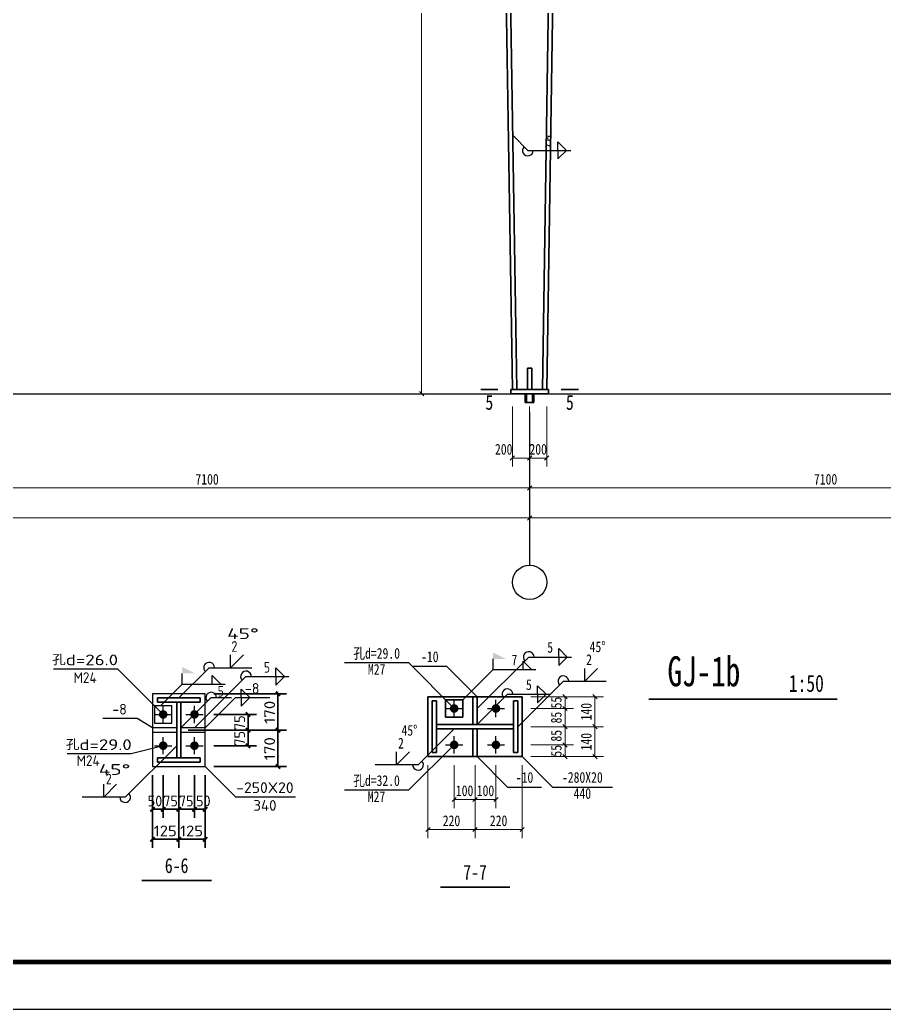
# Model space of a CAD drawing. Extents: x 32461 to 402082, y -617694 to 182569.
# Drawn here: x 326063 to 346244, y -500452 to -477352 of the extents above; entities that cross this region are included whole.
import ezdxf
from ezdxf.enums import TextEntityAlignment as Align

# ---------------------------------------------------------------- set-up
doc = ezdxf.new("R2010")
doc.units = 0
doc.header["$LTSCALE"] = 1000
doc.header["$MEASUREMENT"] = 0
doc.linetypes.add('线型6', pattern=[8.75, 5, -1.25, 1.25, -1.25])
doc.layers.get('0').update_dxf_attribs({"linetype": 'CONTINUOUS'})
doc.layers.add('1000', color=2, linetype='CONTINUOUS')
doc.layers.add('PUB_TITLE', color=4, linetype='CONTINUOUS')
for name, color, linetype, lineweight in [('尺寸标注', 2, 'CONTINUOUS', 35), ('层10', 7, 'CONTINUOUS', 35), ('层1000', 2, 'CONTINUOUS', 35), ('层111', 9, '线型6', 25), ('层112', 9, 'CONTINUOUS', 25), ('层116', 1, 'CONTINUOUS', 35), ('层14', 2, 'CONTINUOUS', 35), ('柱子', 3, 'CONTINUOUS', 35), ('焊缝标注', 9, 'CONTINUOUS', 25), ('螺栓孔标注', 9, 'CONTINUOUS', 25), ('钢板标注', 9, 'CONTINUOUS', 25)]:
    doc.layers.add(name, color=color, linetype=linetype, lineweight=lineweight)
doc.styles.get("Standard").update_dxf_attribs({"font": 'atssdeng.shx', "bigfont": 'atssdchn.shx'})
doc.styles.add('宋体', font='')
doc.styles.get('宋体').set_extended_font_data('SimSun')

# ---------------------------------------------------------------- blocks, each defined once
blk = doc.blocks.new('BuiltIn_35')
at = {"layer": '层14'}
for p, q in [((177.72, 302.28, 2), (177.72, 307.28, 2)), ((177.72, 307.28, 2), (178.72, 307.28, 2)), ((178.72, 307.28, 2), (178.72, 302.28, 2)), ((178.72, 302.28, 2), (177.72, 302.28, 2))]:
    blk.add_line(p, q, dxfattribs=at)

msp = doc.modelspace()

# ---------------------------------------------------------------- hatches: boundary and pattern name
at = {"layer": '焊缝标注'}
for points in [[(337571.8, -480047.1), (337631.7, -480128.6), (337653, -480107.4), (337571.8, -480047.1)], [(337111.8, -492273.9), (337411.8, -492273.9), (337111.8, -492123.9), (337111.8, -492273.9)], [(336404.4, -493230.7), (336485.7, -493170.6), (336464.5, -493149.4), (336404.4, -493230.7)], [(336741.9, -493430.7), (336823.2, -493370.6), (336802, -493349.4), (336741.9, -493430.7)], [(336741.9, -493805.7), (336823.2, -493745.6), (336802, -493724.4), (336741.9, -493805.7)], [(337691.9, -493855.7), (337773.2, -493795.6), (337752, -493774.4), (337691.9, -493855.7)], [(336204.4, -493905.7), (336122.9, -493965.7), (336144.1, -493986.9), (336204.4, -493905.7)]]:
    msp.add_hatch(color=256, dxfattribs=at).paths.add_polyline_path(points)

# ---------------------------------------------------------------- linework, layer by layer
msp.add_line((293415.5, -486083.2, -988), (383100.8, -486083.2, -988))
at = {"layer": '1000'}
for p, q in [((330391.2, -493085), (329161.2, -493085)), ((329161.2, -493085), (329161.2, -494785)), ((330391.2, -494785), (330391.2, -493085)), ((329611.2, -493370), (329211.2, -493370)), ((329211.2, -493370), (329211.2, -493770)), ((329611.2, -493770), (329611.2, -493370)), ((329211.2, -493770), (329611.2, -493770)), ((329726.2, -493885), (329161.2, -493885)), ((329161.2, -493885), (329161.2, -493985)), ((329161.2, -493985), (329726.2, -493985)), ((329726.2, -493985), (329726.2, -493885)), ((330391.2, -493885), (329826.2, -493885)), ((329826.2, -493885), (329826.2, -493985)), ((329826.2, -493985), (330391.2, -493985)), ((330391.2, -493985), (330391.2, -493885)), ((329161.2, -494785), (330391.2, -494785))]:
    msp.add_line(p, q, dxfattribs=at)
at = {"layer": 'PUB_TITLE'}
msp.add_lwpolyline([(287572.4, -500451.9), (402082.4, -500451.9), (402082.4, -454251.9), (287572.4, -454251.9)], close=True, dxfattribs=at)
at = {"layer": 'PUB_TITLE', "const_width": 110}
msp.add_lwpolyline([(290322.4, -499351.9), (400982.4, -499351.9), (400982.4, -455351.9), (290322.4, -455351.9)], close=True, dxfattribs=at)
at = {"layer": '尺寸标注', "lineweight": 9}
for p, q in [((335445.5, -486083.2, -988), (335445.5, -460643.2, -988)), ((336145.5, -486083.2, -988), (335245.5, -486083.2, -988)), ((337565.5, -486383.2, -988), (337565.5, -487783.2, -988)), ((337965.5, -486383.2, -988), (337965.5, -487783.2, -988)), ((337965.5, -486383.2, -988), (337965.5, -487783.2, -988)), ((337965.5, -486383.2, -988), (337965.5, -488483.2, -988)), ((337965.5, -486383.2, -988), (337965.5, -488483.2, -988)), ((338365.5, -486383.2, -988), (338365.5, -487783.2, -988)), ((337565.5, -487583.2, -988), (337965.5, -487583.2, -988)), ((337965.5, -487583.2, -988), (338365.5, -487583.2, -988)), ((294965.5, -488283.2, -988), (337965.5, -488283.2, -988)), ((337965.5, -488283.2, -988), (380965.5, -488283.2, -988)), ((294965.5, -488983.2, -988), (380965.5, -488983.2, -988)), ((337991.9, -493155.7, 500), (338991.9, -493155.7, 500)), ((337991.9, -493155.7, 500), (339691.9, -493155.7, 500)), ((338791.9, -493430.7, 500), (338791.9, -493155.7, 500)), ((339491.9, -493855.7, 500), (339491.9, -493155.7, 500)), ((337991.9, -493430.7, 500), (338991.9, -493430.7, 500)), ((337991.9, -493430.7, 500), (338991.9, -493430.7, 500)), ((338791.9, -493855.7, 500), (338791.9, -493430.7, 500)), ((337991.9, -493855.7, 500), (338991.9, -493855.7, 500)), ((337991.9, -493855.7, 500), (338991.9, -493855.7, 500)), ((337991.9, -493855.7, 500), (339691.9, -493855.7, 500)), ((337991.9, -493855.7, 500), (339691.9, -493855.7, 500)), ((338791.9, -494280.7, 500), (338791.9, -493855.7, 500)), ((339491.9, -494555.7, 500), (339491.9, -493855.7, 500)), ((337991.9, -494280.7, 500), (338991.9, -494280.7, 500)), ((337991.9, -494280.7, 500), (338991.9, -494280.7, 500)), ((338791.9, -494555.7, 500), (338791.9, -494280.7, 500)), ((337991.9, -494555.7, 500), (338991.9, -494555.7, 500)), ((337991.9, -494555.7, 500), (339691.9, -494555.7, 500)), ((335591.9, -494755.7, 500), (335591.9, -496455.7, 500)), ((336204.4, -494755.7, 500), (336204.4, -495755.7, 500)), ((336691.9, -494755.7, 500), (336691.9, -495755.7, 500)), ((336691.9, -494755.7, 500), (336691.9, -495755.7, 500)), ((336691.9, -494755.7, 500), (336691.9, -496455.7, 500)), ((336691.9, -494755.7, 500), (336691.9, -496455.7, 500)), ((337179.4, -494755.7, 500), (337179.4, -495755.7, 500)), ((337791.9, -494755.7, 500), (337791.9, -496455.7, 500)), ((336204.4, -495555.7, 500), (336691.9, -495555.7, 500)), ((336691.9, -495555.7, 500), (337179.4, -495555.7, 500)), ((335591.9, -496255.7, 500), (336691.9, -496255.7, 500)), ((336691.9, -496255.7, 500), (337791.9, -496255.7, 500))]:
    msp.add_line(p, q, dxfattribs=at)
at = {"layer": '尺寸标注', "lineweight": 35}
for p, q in [((335395.5, -486033.2, -988), (335495.5, -486133.2, -988)), ((337515.5, -487633.2, -988), (337615.5, -487533.2, -988)), ((337915.5, -487633.2, -988), (338015.5, -487533.2, -988)), ((337915.5, -487633.2, -988), (338015.5, -487533.2, -988)), ((338315.5, -487633.2, -988), (338415.5, -487533.2, -988)), ((337915.5, -488333.2, -988), (338015.5, -488233.2, -988)), ((337915.5, -488333.2, -988), (338015.5, -488233.2, -988)), ((337915.5, -489033.2, -988), (338015.5, -488933.2, -988)), ((337915.5, -489033.2, -988), (338015.5, -488933.2, -988)), ((338741.9, -493105.7, 500), (338841.9, -493205.7, 500)), ((339441.9, -493105.7, 500), (339541.9, -493205.7, 500)), ((338741.9, -493380.7, 500), (338841.9, -493480.7, 500)), ((338741.9, -493380.7, 500), (338841.9, -493480.7, 500)), ((338741.9, -493805.7, 500), (338841.9, -493905.7, 500)), ((338741.9, -493805.7, 500), (338841.9, -493905.7, 500)), ((339441.9, -493805.7, 500), (339541.9, -493905.7, 500)), ((339441.9, -493805.7, 500), (339541.9, -493905.7, 500)), ((338741.9, -494230.7, 500), (338841.9, -494330.7, 500)), ((338741.9, -494230.7, 500), (338841.9, -494330.7, 500)), ((338741.9, -494505.7, 500), (338841.9, -494605.7, 500)), ((339441.9, -494505.7, 500), (339541.9, -494605.7, 500)), ((336154.4, -495605.7, 500), (336254.4, -495505.7, 500)), ((336641.9, -495605.7, 500), (336741.9, -495505.7, 500)), ((336641.9, -495605.7, 500), (336741.9, -495505.7, 500)), ((337129.4, -495605.7, 500), (337229.4, -495505.7, 500)), ((335541.9, -496305.7, 500), (335641.9, -496205.7, 500)), ((336641.9, -496305.7, 500), (336741.9, -496205.7, 500)), ((336641.9, -496305.7, 500), (336741.9, -496205.7, 500)), ((337741.9, -496305.7, 500), (337841.9, -496205.7, 500))]:
    msp.add_line(p, q, dxfattribs=at)
at = {"layer": '尺寸标注', "color": 3}
for p, q in [((330276.2, -493185), (329276.2, -493185)), ((329276.2, -493185), (329276.2, -493285)), ((330276.2, -493285), (330276.2, -493185)), ((329276.2, -493285), (330276.2, -493285)), ((329726.2, -494585), (329726.2, -493285)), ((329826.2, -494585), (329826.2, -493285)), ((329276.2, -494585), (329276.2, -494685)), ((329276.2, -494685), (330276.2, -494685)), ((330276.2, -494685), (330276.2, -494585))]:
    msp.add_line(p, q, dxfattribs=at)
at = {"layer": '尺寸标注'}
for p, q in [((330591.2, -493085), (332291.2, -493085)), ((332091.2, -493935), (332091.2, -493085)), ((330591.2, -493570), (331591.2, -493570)), ((331391.2, -493935), (331391.2, -493570)), ((329996.2, -493935), (330696.2, -493935)), ((329996.2, -493935), (330696.2, -493935)), ((330591.2, -493935), (331591.2, -493935)), ((330591.2, -493935), (331591.2, -493935)), ((330591.2, -493935), (332291.2, -493935)), ((330591.2, -493935), (332291.2, -493935)), ((331391.2, -494300), (331391.2, -493935)), ((332091.2, -494785), (332091.2, -493935)), ((330591.2, -494300), (331591.2, -494300)), ((330591.2, -494785), (332291.2, -494785)), ((329161.2, -494985), (329161.2, -495985)), ((329161.2, -494985), (329161.2, -496685)), ((329411.2, -494985), (329411.2, -495985)), ((329411.2, -494985), (329411.2, -495985)), ((329776.2, -494985), (329776.2, -495985)), ((329776.2, -494985), (329776.2, -495985)), ((329776.2, -494985), (329776.2, -496685)), ((329776.2, -494985), (329776.2, -496685)), ((330141.2, -494985), (330141.2, -495985)), ((330141.2, -494985), (330141.2, -495985)), ((330391.2, -494985), (330391.2, -495985)), ((330391.2, -494985), (330391.2, -496685)), ((329161.2, -495785), (329411.2, -495785)), ((329411.2, -495785), (329776.2, -495785)), ((329776.2, -495785), (330141.2, -495785)), ((330141.2, -495785), (330391.2, -495785)), ((329161.2, -496485), (329776.2, -496485)), ((329776.2, -496485), (330391.2, -496485))]:
    msp.add_line(p, q, dxfattribs=at)
at = {"layer": '尺寸标注', "color": 3, "lineweight": 35}
for p, q in [((335791.9, -493255.7, 500), (335691.9, -493255.7, 500)), ((335691.9, -493255.7, 500), (335691.9, -494455.7, 500)), ((335791.9, -494455.7, 500), (335791.9, -493255.7, 500)), ((337691.9, -493255.7, 500), (337591.9, -493255.7, 500)), ((337591.9, -493255.7, 500), (337591.9, -494455.7, 500)), ((337691.9, -494455.7, 500), (337691.9, -493255.7, 500)), ((335791.9, -493805.7, 500), (337591.9, -493805.7, 500)), ((335791.9, -493905.7, 500), (337591.9, -493905.7, 500)), ((335691.9, -494455.7, 500), (335791.9, -494455.7, 500)), ((337591.9, -494455.7, 500), (337691.9, -494455.7, 500)), ((330276.2, -494585), (329276.2, -494585))]:
    msp.add_line(p, q, dxfattribs=at)
at = {"layer": '尺寸标注', "const_width": 45}
for points in [[(332041.2, -493035), (332141.2, -493135)], [(331341.2, -493520), (331441.2, -493620)], [(331341.2, -493885), (331441.2, -493985)], [(331341.2, -493885), (331441.2, -493985)], [(332041.2, -493885), (332141.2, -493985)], [(332041.2, -493885), (332141.2, -493985)], [(331341.2, -494250), (331441.2, -494350)], [(332041.2, -494735), (332141.2, -494835)], [(329111.2, -495835), (329211.2, -495735)], [(329361.2, -495835), (329461.2, -495735)], [(329361.2, -495835), (329461.2, -495735)], [(329726.2, -495835), (329826.2, -495735)], [(329726.2, -495835), (329826.2, -495735)], [(330091.2, -495835), (330191.2, -495735)], [(330091.2, -495835), (330191.2, -495735)], [(330341.2, -495835), (330441.2, -495735)], [(329111.2, -496535), (329211.2, -496435)], [(329726.2, -496535), (329826.2, -496435)], [(329726.2, -496535), (329826.2, -496435)], [(330341.2, -496535), (330441.2, -496435)]]:
    msp.add_lwpolyline(points, dxfattribs=at)
at = {"layer": '层10'}
for p, q in [((336825.5, -485983.2, -988), (337225.5, -485983.2, -988)), ((339105.5, -485983.2, -988), (338705.5, -485983.2, -988)), ((328915.1, -497448.1), (330535.1, -497448.1)), ((335881.9, -497605.7, 500), (337501.9, -497605.7, 500))]:
    msp.add_line(p, q, dxfattribs=at)
at = {"layer": '层10', "lineweight": 25}
for p, q in [((329411.2, -493770), (329411.2, -493370)), ((330141.2, -493770), (330141.2, -493370)), ((336204.4, -493630.7, 500), (336204.4, -493230.7, 500)), ((337179.4, -493630.7, 500), (337179.4, -493230.7, 500)), ((329211.2, -493570), (329611.2, -493570)), ((329941.2, -493570), (330341.2, -493570)), ((336004.4, -493430.7, 500), (336404.4, -493430.7, 500)), ((336979.4, -493430.7, 500), (337379.4, -493430.7, 500)), ((329411.2, -494500), (329411.2, -494100)), ((330141.2, -494500), (330141.2, -494100)), ((336204.4, -494480.7, 500), (336204.4, -494080.7, 500)), ((337179.4, -494480.7, 500), (337179.4, -494080.7, 500)), ((329211.2, -494300), (329611.2, -494300)), ((329941.2, -494300), (330341.2, -494300)), ((336004.4, -494280.7, 500), (336404.4, -494280.7, 500)), ((336979.4, -494280.7, 500), (337379.4, -494280.7, 500))]:
    msp.add_line(p, q, dxfattribs=at)
at = {"layer": '层10', "color": 1, "linetype": 'Continuous', "const_width": 100}
for points in [[(336254.4, -493430.7, 1), (336154.4, -493430.7, 1)], [(337229.4, -493430.7, 1), (337129.4, -493430.7, 1)], [(329461.2, -493570, 1), (329361.2, -493570, 1), (329461.2, -493570, 1)], [(330191.2, -493570, 1), (330091.2, -493570, 1), (330191.2, -493570, 1)], [(329461.2, -494300, 1), (329361.2, -494300, 1), (329461.2, -494300, 1)], [(330191.2, -494300, 1), (330091.2, -494300, 1), (330191.2, -494300, 1)], [(336254.4, -494280.7, 1), (336154.4, -494280.7, 1)], [(337229.4, -494280.7, 1), (337129.4, -494280.7, 1)]]:
    msp.add_lwpolyline(points, format="xyb", close=True, dxfattribs=at)
at = {"layer": '层1000'}
for p, q in [((337791.9, -493155.7, 500), (335591.9, -493155.7, 500)), ((335591.9, -493155.7, 500), (335591.9, -494555.7, 500)), ((336741.9, -493155.7, 500), (336641.9, -493155.7, 500)), ((336641.9, -493155.7, 500), (336641.9, -493805.7, 500)), ((336741.9, -493805.7, 500), (336741.9, -493155.7, 500)), ((337791.9, -494555.7, 500), (337791.9, -493155.7, 500)), ((336404.4, -493230.7, 500), (336004.4, -493230.7, 500)), ((336004.4, -493230.7, 500), (336004.4, -493630.7, 500)), ((336404.4, -493630.7, 500), (336404.4, -493230.7, 500)), ((336004.4, -493630.7, 500), (336404.4, -493630.7, 500)), ((336641.9, -493805.7, 500), (336741.9, -493805.7, 500)), ((336741.9, -493905.7, 500), (336641.9, -493905.7, 500)), ((336641.9, -493905.7, 500), (336641.9, -494555.7, 500)), ((336741.9, -494555.7, 500), (336741.9, -493905.7, 500)), ((335591.9, -494555.7, 500), (337791.9, -494555.7, 500)), ((336641.9, -494555.7, 500), (336741.9, -494555.7, 500))]:
    msp.add_line(p, q, dxfattribs=at)
at = {"layer": '层111'}
msp.add_line((337965.5, -486514.1, -988), (337965.5, -490083.2, -988), dxfattribs=at)
at = {"layer": '层112'}
msp.add_circle((337965.5, -490483.2, -988), 400, dxfattribs=at)
at = {"layer": '层116'}
for p, q in [((337865.5, -486083.2, -988), (337865.5, -486283.2, -988)), ((337895.5, -486083.2, -988), (337895.5, -486283.2, -988)), ((338035.5, -486083.2, -988), (338035.5, -486283.2, -988)), ((338065.5, -486083.2, -988), (338065.5, -486283.2, -988)), ((337865.5, -486283.2, -988), (338065.5, -486283.2, -988))]:
    msp.add_line(p, q, dxfattribs=at)
at = {"layer": '层14'}
for p, q in [((337525.5, -486083.2, -988), (337525.5, -485983.2, -988)), ((337525.5, -485983.2, -988), (338405.5, -485983.2, -988)), ((338405.5, -485983.2, -988), (338405.5, -486083.2, -988)), ((338405.5, -486083.2, -988), (337525.5, -486083.2, -988))]:
    msp.add_line(p, q, dxfattribs=at)
at = {"layer": '柱子'}
for p, q in [((337565.5, -485983.2, -988), (337190.6, -462238.7, -988)), ((337665.5, -485983.2, -988), (337290.6, -462238.7, -988)), ((338265.5, -485983.2, -988), (338640.4, -462238.7, -988)), ((338365.5, -485983.2, -988), (338740.4, -462238.7, -988))]:
    msp.add_line(p, q, dxfattribs=at)
at = {"layer": '柱子', "color": 7, "linetype": 'Continuous', "lineweight": 35}
msp.add_line((340750.8, -493210.9, -988), (345142.4, -493210.9, -988), dxfattribs=at)
at = {"layer": '焊缝标注'}
for p, q in [((337571.8, -480047.1, -988), (337924.4, -480401.6, -988)), ((338624.4, -480201.6, -988), (338824.4, -480401.6, -988)), ((338624.4, -480401.6, -988), (338624.4, -480201.6, -988)), ((337924.4, -480401.6, -988), (338924.4, -480401.6, -988)), ((338624.4, -480601.6, -988), (338824.4, -480401.6, -988)), ((338624.4, -480401.6, -988), (338624.4, -480601.6, -988)), ((338644.4, -492029.1, 500), (338844.4, -492229.1, 500)), ((338644.4, -492229.1, 500), (338644.4, -492029.1, 500)), ((330983.6, -492478.1), (330983.6, -492178.1)), ((330983.6, -492478.1), (331283.6, -492178.1)), ((336741.9, -493430.7, 500), (337944.4, -492229.1, 500)), ((337944.4, -492229.1, 500), (338944.4, -492229.1, 500)), ((338644.4, -492429.1, 500), (338844.4, -492229.1, 500)), ((338644.4, -492229.1, 500), (338644.4, -492429.1, 500)), ((329776.2, -493185), (330483.6, -492478.1)), ((330483.6, -492478.1), (331483.6, -492478.1)), ((332043.8, -492483.4), (332243.8, -492683.4)), ((332043.8, -492683.4), (332043.8, -492483.4)), ((337111.8, -492523.9, 500), (337111.8, -492273.9, 500)), ((337811.8, -492323.9, 500), (338011.8, -492523.9, 500)), ((337811.8, -492523.9, 500), (337811.8, -492323.9, 500)), ((329857.3, -492861.3), (329857.3, -492611.3)), ((330141.2, -493885), (331343.8, -492683.4)), ((330557.3, -492661.3), (330757.3, -492861.3)), ((330557.3, -492861.3), (330557.3, -492661.3)), ((331343.8, -492683.4), (332343.8, -492683.4)), ((332043.8, -492883.4), (332243.8, -492683.4)), ((332043.8, -492683.4), (332043.8, -492883.4)), ((336404.4, -493230.7, 500), (337111.8, -492523.9, 500)), ((337111.8, -492523.9, 500), (338111.8, -492523.9, 500)), ((339253, -492795.5, 500), (339253, -492495.5, 500)), ((339253, -492795.5, 500), (339553, -492495.5, 500)), ((329348.2, -493370), (329857.3, -492861.3)), ((329857.3, -492861.3), (330857.3, -492861.3)), ((337691.9, -493855.7, 500), (338753, -492795.5, 500)), ((338149.3, -492898.9, 500), (338349.3, -493098.9, 500)), ((338149.3, -493098.9, 500), (338149.3, -492898.9, 500)), ((338753, -492795.5, 500), (339753, -492795.5, 500)), ((329826.2, -493885), (330533.6, -493178.1)), ((330533.6, -493178.1), (331009.6, -493178.1)), ((331233.6, -492978.1), (331433.6, -493178.1)), ((331233.6, -493178.1), (331233.6, -492978.1)), ((331233.6, -493378.1), (331433.6, -493178.1)), ((331233.6, -493178.1), (331233.6, -493378.1)), ((336741.9, -493805.7, 500), (337449.3, -493098.9, 500)), ((337449.3, -493098.9, 500), (338449.3, -493098.9, 500)), ((338149.3, -493298.9, 500), (338349.3, -493098.9, 500)), ((338149.3, -493098.9, 500), (338149.3, -493298.9, 500)), ((336204.4, -493905.7, 500), (335361.2, -494745.5, 500)), ((329726.2, -494300), (328521.7, -495499.7)), ((334861.3, -494745.5, 500), (334861.3, -494445.5, 500)), ((334861.3, -494745.5, 500), (335161.3, -494445.5, 500)), ((335361.2, -494745.5, 500), (334361.3, -494745.5, 500)), ((328021.7, -495499.7), (328021.7, -495199.7)), ((328021.7, -495499.7), (328321.7, -495199.7)), ((328521.7, -495499.7), (327521.7, -495499.7))]:
    msp.add_line(p, q, dxfattribs=at)
for centre, start, end in [((337924.4, -480401.6, -988), 134.84032, 0), ((337944.4, -492229.1, 500), 0, 224.97719), ((330483.6, -492478.1), 0, 224.97719), ((331343.8, -492683.4), 0, 224.97719), ((338753, -492795.5, 500), 0, 224.97719), ((330533.6, -493178.1), 0, 224.97719), ((337449.3, -493098.9, 500), 0, 224.97719), ((335361.2, -494745.5, 500), 180, 44.88593), ((328521.7, -495499.7), 179.99999, 44.88595)]:
    msp.add_arc(centre, 125, start, end, dxfattribs=at)
for points in [[(329857.3, -492611.3), (330157.3, -492611.3), (329857.3, -492461.3)], [(329776.2, -493185), (329857.5, -493124.9), (329836.3, -493103.7)], [(329348.2, -493370), (329429.6, -493309.9), (329408.4, -493288.7)], [(329826.2, -493885), (329907.5, -493824.9), (329886.3, -493803.7)], [(330141.2, -493885), (330222.5, -493824.9), (330201.3, -493803.7)], [(329726.2, -494300), (329644.8, -494359.9), (329665.9, -494381.2)]]:
    msp.add_solid(points, dxfattribs=at)
at = {"layer": '螺栓孔标注'}
for p, q in [((335145, -492368.8, 500), (333645, -492368.8, 500)), ((336204.4, -493430.7, 500), (335145, -492368.8, 500)), ((328348.4, -492511.4), (326848.4, -492511.4)), ((329411.2, -493570), (328348.4, -492511.4)), ((329411.2, -494300), (328667, -494490.3)), ((336204.4, -494280.7, 500), (335141.6, -495339.3, 500)), ((328667, -494490.3), (327167, -494490.3)), ((335141.6, -495339.3, 500), (333641.6, -495339.3, 500))]:
    msp.add_line(p, q, dxfattribs=at)
at = {"layer": '螺栓孔标注', "const_width": 10}
for points in [[(329416.2, -493570, 1), (329406.2, -493570, 1), (329416.2, -493570, 1)], [(329416.2, -494300, 1), (329406.2, -494300, 1), (329416.2, -494300, 1)]]:
    msp.add_lwpolyline(points, format="xyb", close=True, dxfattribs=at)
at = {"layer": '螺栓孔标注', "linetype": 'Continuous', "const_width": 10}
for points in [[(336209.4, -493430.7, 1), (336199.4, -493430.7, 1)], [(336209.4, -494280.7, 1), (336199.4, -494280.7, 1)]]:
    msp.add_lwpolyline(points, format="xyb", close=True, dxfattribs=at)
at = {"layer": '钢板标注'}
for p, q in [((336035.6, -492447.8, 500), (335235.6, -492447.8, 500)), ((336741.9, -493155.7, 500), (336035.6, -492447.8, 500)), ((330391.2, -493885), (331098.6, -493178.1)), ((331098.6, -493178.1), (331898.6, -493178.1)), ((328802.8, -493663.3), (328002.8, -493663.3)), ((329161.2, -493885), (328802.8, -493663.3)), ((336741.9, -494555.7, 500), (337447, -495264.8, 500)), ((337791.9, -494555.7, 500), (338497, -495264.8, 500)), ((330391.2, -494785), (331096.3, -495494)), ((331096.3, -495494), (332496.3, -495494)), ((337447, -495264.8, 500), (338247, -495264.8, 500)), ((338497, -495264.8, 500), (339897, -495264.8, 500))]:
    msp.add_line(p, q, dxfattribs=at)
at = {"layer": '钢板标注', "linetype": 'Continuous', "const_width": 10}
for points in [[(336746.9, -493155.7, 1), (336736.9, -493155.7, 1)], [(336746.9, -494555.7, 1), (336736.9, -494555.7, 1)], [(337796.9, -494555.7, 1), (337786.9, -494555.7, 1)]]:
    msp.add_lwpolyline(points, format="xyb", close=True, dxfattribs=at)
at = {"layer": '钢板标注', "const_width": 10}
for points in [[(329166.2, -493885, 1), (329156.2, -493885, 1), (329166.2, -493885, 1)], [(330396.2, -493885, 1), (330386.2, -493885, 1), (330396.2, -493885, 1)], [(330396.2, -494785, 1), (330386.2, -494785, 1), (330396.2, -494785, 1)]]:
    msp.add_lwpolyline(points, format="xyb", close=True, dxfattribs=at)

# ---------------------------------------------------------------- block references
at = {"layer": '层14', "xscale": 100, "yscale": 100, "zscale": 100}
msp.add_blockref('BuiltIn_35', (320143.7, -516211.6, -1188), dxfattribs=at)

# ---------------------------------------------------------------- texts
at = {"layer": '尺寸标注', "style": '宋体', "width": 0.8}
msp.add_text('200', height=250, dxfattribs=at).set_placement((337565.5, -487578.2, -988), align=Align.BOTTOM_RIGHT)
for s, p in [('200', (338165.5, -487578.2, -988)), ('7100', (330436, -488278.2, -988)), ('7100', (344875.8, -488278.2, -988)), ('100', (336448.1, -495550.7, 500)), ('100', (336935.6, -495550.7, 500)), ('220', (336141.9, -496250.7, 500)), ('220', (337241.9, -496250.7, 500))]:
    msp.add_text(s, height=250, dxfattribs=at).set_placement(p, align=Align.BOTTOM_CENTER)
for s, p in [('55', (338786.9, -493293.2, 500)), ('140', (339486.9, -493505.7, 500)), ('85', (338786.9, -493643.2, 500)), ('85', (338786.9, -494068.2, 500)), ('140', (339486.9, -494205.7, 500)), ('55', (338786.9, -494418.2, 500))]:
    msp.add_text(s, height=250, rotation=90, dxfattribs=at).set_placement(p, align=Align.BOTTOM_CENTER)
at = {"layer": '尺寸标注', "width": 1.04}
for s, p, p2 in [('170', (332021.2, -493790), (332021.2, -493250)), ('75', (331321.2, -493932.5), (331321.2, -493592.5)), ('75', (331321.2, -494297.5), (331321.2, -493957.5)), ('170', (332021.2, -494640), (332021.2, -494100))]:
    msp.add_text(s, height=250, rotation=90, dxfattribs=at).set_placement(p, p2, align=Align.FIT)
at = {"layer": '尺寸标注'}
for s, width, p, p2 in [('50', 1.040007, (329049.5, -495715), (329389.5, -495715)), ('75', 1.040007, (329413.7, -495715), (329753.7, -495715)), ('75', 1.039989, (329778.7, -495715), (330118.7, -495715)), ('50', 1.040007, (330178.4, -495715), (330518.4, -495715)), ('125', 1.040005, (329188.7, -496415), (329728.7, -496415)), ('125', 1.039993, (329803.7, -496415), (330343.7, -496415))]:
    msp.add_text(s, height=250, dxfattribs=dict(at, width=width)).set_placement(p, p2, align=Align.FIT)
at = {"layer": '层10', "style": '宋体', "width": 0.771429}
for s, p in [('5', (337025.5, -486283.2, -988)), ('5', (338905.5, -486283.2, -988)), ('6-6', (329725.1, -497098.1)), ('7-7', (336691.9, -497255.7, 500))]:
    msp.add_text(s, height=350, dxfattribs=at).set_placement(p, align=Align.MIDDLE_CENTER)
at = {"layer": '柱子', "color": 7, "style": '宋体'}
for s, height, width, p in [('GJ-1b', 700, 0.714286, (342034.7, -493122.5, -988)), ('1:50 ', 400, 0.75, (344528.8, -493163.7, -988))]:
    msp.add_text(s, height=height, dxfattribs=dict(at, width=width)).set_placement(p, align=Align.BOTTOM_CENTER)
at = {"layer": '焊缝标注', "style": '宋体', "width": 0.8}
for s, p in [('5', (338424.4, -480376.6, -988)), ('5', (338444.4, -492204.1, 500)), ('45°', (339553, -492190.5, 500)), ('7', (337611.8, -492498.9, 500)), ('2', (339353, -492490.5, 500)), ('5', (337949.3, -493073.9, 500)), ('45°', (335161.3, -494140.5, 500)), ('2', (334961.3, -494440.5, 500))]:
    msp.add_text(s, height=250, dxfattribs=at).set_placement(p, align=Align.BOTTOM_CENTER)
at = {"layer": '焊缝标注'}
for s, width, p, p2 in [('45°', 1.449281, (330903.6, -491808.1), (331643.6, -491808.1)), ('2', 1.040018, (331003.6, -492108.1), (331143.6, -492108.1)), ('5', 1.039973, (331763.8, -492593.4), (331903.8, -492593.4)), ('5', 1.040018, (330686.2, -493153.5), (330826.2, -493153.5)), ('45°', 1.449281, (327906.2, -494980.5), (328646.2, -494980.5)), ('2', 1.040018, (328070.6, -495202.9), (328210.6, -495202.9))]:
    msp.add_text(s, height=250, dxfattribs=dict(at, width=width)).set_placement(p, p2, align=Align.FIT)
at = {"layer": '螺栓孔标注', "style": '宋体', "width": 0.8}
for s, p in [('孔d=29.0', (334395, -492343.8, 500)), ('孔d=32.0', (334391.6, -495314.3, 500))]:
    msp.add_text(s, height=250, dxfattribs=at).set_placement(p, align=Align.BOTTOM_CENTER)
at = {"layer": '螺栓孔标注'}
for s, width, p, p2 in [('孔d=26.0', 1.186372, (326818.4, -492421.4), (328358.4, -492421.4)), ('M24', 0.951869, (327318.4, -492836.4), (327858.4, -492836.4)), ('孔d=29.0', 1.186368, (327137, -494400.3), (328677, -494400.3)), ('M24', 0.951858, (327388.9, -494773.7), (327928.9, -494773.7))]:
    msp.add_text(s, height=250, dxfattribs=dict(at, width=width)).set_placement(p, p2, align=Align.FIT)
at = {"layer": '螺栓孔标注', "style": '宋体', "width": 0.8}
for p in [(334395, -492393.8, 500), (334391.6, -495364.3, 500)]:
    msp.add_text('M27', height=250, dxfattribs=at).set_placement(p, align=Align.TOP_CENTER)
at = {"layer": '钢板标注', "style": '宋体', "width": 0.8}
for s, p in [('-10', (335635.6, -492422.8, 500)), ('-10', (337847, -495239.8, 500)), ('-280X20', (339197, -495239.8, 500))]:
    msp.add_text(s, height=250, dxfattribs=at).set_placement(p, align=Align.BOTTOM_CENTER)
at = {"layer": '钢板标注'}
for s, width, p, p2 in [('-8', 0.88399, (331318.6, -493088.1), (331658.6, -493088.1)), ('-8', 0.884006, (328222.8, -493573.3), (328562.8, -493573.3)), ('-250X20', 0.99543, (331116.3, -495404), (332456.3, -495404)), ('340', 1.039993, (331516.3, -495819), (332056.3, -495819))]:
    msp.add_text(s, height=250, dxfattribs=dict(at, width=width)).set_placement(p, p2, align=Align.FIT)
at = {"layer": '钢板标注', "style": '宋体', "width": 0.8}
msp.add_text('440', height=250, dxfattribs=at).set_placement((339197, -495289.8, 500), align=Align.TOP_CENTER)

doc.saveas('drawing.dxf')
